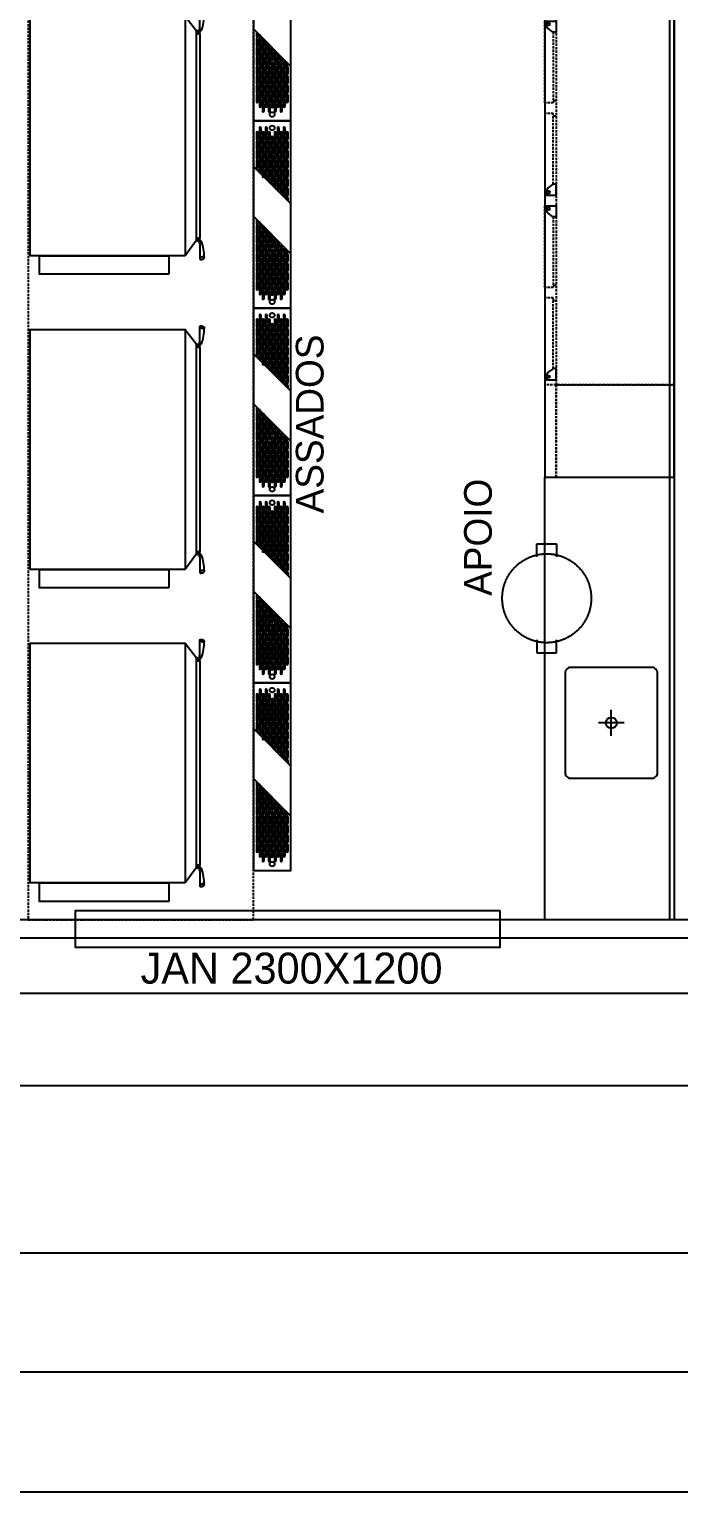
# Model space of a CAD drawing. Header units: millimetres. Extents: x -18806 to 201070, y -25046 to 92854.
# Drawn here: x 81049 to 84569, y -19187 to -11258 of the extents above; entities that cross this region are included whole.
import ezdxf
from ezdxf.enums import TextEntityAlignment as Align

# ---------------------------------------------------------------- set-up
doc = ezdxf.new("R2010")
doc.units = ezdxf.units.MM
doc.header["$LTSCALE"] = 50
doc.linetypes.add('HIDDEN', pattern=[0.375, 0.25, -0.125])
doc.linetypes.add('HIDDEN2', pattern=[0.1875, 0.125, -0.0625])
for name, color, linetype in [('9-LAYOUT', 8, 'Continuous'), ('LAYA', 8, 'Continuous'), ('LAYC', 4, 'Continuous'), ('P1', 1, 'Continuous'), ('P6', 6, 'Continuous'), ('SOB', 8, 'HIDDEN2')]:
    doc.layers.add(name, color=color, linetype=linetype)
doc.styles.add('1', font='stylu.ttf', dxfattribs={"width": 0.75, "height": 0.35})
doc.styles.add('2', font='stylu.ttf', dxfattribs={"height": 0.35})
doc.dimstyles.new('1', dxfattribs={"dimtxt": 0.2, "dimasz": 0.1, "dimexe": 0.1, "dimexo": 0.9, "dimgap": 0.1, "dimtad": 1, "dimzin": 0, "dimdsep": 46, "dimtxsty": '1', "dimsah": 1, "dimcen": -0.1, "dimclrt": 1, "dimadec": 0, "dimazin": 0, "dimtfac": 1, "dimtmove": 0, "dimatfit": 1, "dimfxl": 0, "dimtolj": 1, "dimtzin": 0, "dimarcsym": 0})

# ---------------------------------------------------------------- blocks, each defined once
blk = doc.blocks.new('*D196')
at = {"color": 0, "lineweight": -2}
for p, q in [((55900.8, -16986.7), (55900.8, -19186.7)), ((113170.8, -16986.7), (113170.8, -19186.7)), ((55901, -19186.6), (113170.6, -19186.6))]:
    blk.add_line(p, q, dxfattribs=at)
at = {"color": 0}
for points in [[(55901, -19186.6), (55901, -19186.7), (55900.8, -19186.6)], [(113170.6, -19186.6), (113170.6, -19186.7), (113170.8, -19186.6)]]:
    blk.add_solid(points, dxfattribs=at)
at = {"layer": 'Defpoints', "color": 0}
for p in [(55900.8, -16985.8), (113170.8, -16985.8), (113170.8, -19186.6)]:
    blk.add_point(p, dxfattribs=at)
at = {"color": 7, "insert": (84535.8, -19186.3), "char_height": 0.35, "attachment_point": 5, "style": '1'}
blk.add_mtext('\\A1;57270.00', dxfattribs=at)
blk = doc.blocks.new('*D197')
at = {"color": 0, "lineweight": -2}
for p, q in [((56100.8, -16486.7), (56100.8, -18535.8)), ((112970.8, -16486.7), (112970.8, -18535.8)), ((56101, -18535.7), (112970.6, -18535.7))]:
    blk.add_line(p, q, dxfattribs=at)
at = {"color": 0}
for points in [[(56101, -18535.6), (56101, -18535.7), (56100.8, -18535.7)], [(112970.6, -18535.6), (112970.6, -18535.7), (112970.8, -18535.7)]]:
    blk.add_solid(points, dxfattribs=at)
at = {"layer": 'Defpoints', "color": 0}
for p in [(56100.8, -16485.8), (112970.8, -16485.8), (112970.8, -18535.7)]:
    blk.add_point(p, dxfattribs=at)
at = {"color": 7, "insert": (84535.8, -18535.4), "char_height": 0.35, "attachment_point": 5, "style": '1'}
blk.add_mtext('\\A1;56870.00', dxfattribs=at)
blk = doc.blocks.new('*D198')
at = {"color": 0, "lineweight": -2}
for p, q in [((59100.8, -16190.8), (59100.8, -17892.6)), ((109970.8, -16190.8), (109970.8, -17892.6)), ((109970.6, -17892.5), (59101, -17892.5))]:
    blk.add_line(p, q, dxfattribs=at)
at = {"color": 0}
for points in [[(59101, -17892.4), (59101, -17892.5), (59100.8, -17892.5)], [(109970.6, -17892.4), (109970.6, -17892.5), (109970.8, -17892.5)]]:
    blk.add_solid(points, dxfattribs=at)
at = {"layer": 'Defpoints', "color": 0}
for p in [(59100.8, -16189.9), (109970.8, -16189.9), (59100.8, -17892.5)]:
    blk.add_point(p, dxfattribs=at)
at = {"color": 7, "insert": (84535.8, -17892.2), "char_height": 0.35, "attachment_point": 5, "style": '1'}
blk.add_mtext('\\A1;50870.00', dxfattribs=at)
blk = doc.blocks.new('FCAPITAL_02')
at = {"layer": 'LAYA'}
for p, q in [((-1.0434, 1.4085), (-1.0434, 1.4092)), ((-1.0185, 1.3344), (-1.0182, 1.4163)), ((-1.0184, 1.3344), (-1.0181, 1.4163)), ((-1, 1.3158), (-0.94, 1.4)), ((-1.0133, 1.3075), (-1.0282, 1.3224)), ((-1.0132, 1.3076), (-1.0281, 1.3225)), ((-1.02, 1.2958), (-1.02, 0.2)), ((-1.0079, 1.3129), (-1.0108, 1.3159)), ((-1.0078, 1.313), (-1.0107, 1.316)), ((-1, 1.32), (-1, 1.32)), ((-1, 1.3158), (-1, 1.3158)), ((-1, 1.3158), (-1, 0.18)), ((-1.0133, 0.1925), (-1.0282, 0.1776)), ((-1.0132, 0.1924), (-1.0281, 0.1775)), ((-1.0185, 0.1656), (-1.0182, 0.0837)), ((-1.0184, 0.1656), (-1.0181, 0.0837)), ((-1.0079, 0.1871), (-1.0108, 0.1841)), ((-1.0078, 0.187), (-1.0107, 0.184)), ((-0.94, 0.1), (-1, 0.18)), ((-1, 0.18), (-1, 0.18)), ((-1.0434, 0.0915), (-1.0434, 0.0908))]:
    blk.add_line(p, q, dxfattribs=at)
for centre, radius, start, end in [((-0.783, 1.4101), 0.2604, 180.34288, 199.68504), ((-0.7828, 1.4101), 0.2605, 180.34217, 199.65682), ((-1, 1.2958), 0.02, 90, 180), ((-1, 1.3), 0.02, 144.21602, 180), ((-0.9924, 1.3344), 0.0261, 180, 225), ((-0.9924, 1.3344), 0.026, 180, 225), ((-1.0105, 1.3102), 0.0065, 171.8699, 97.92587), ((-1.0105, 1.3102), 0.00637, 171.8699, 97.92587), ((-1.0105, 1.3102), 0.0039, 225, 45), ((-1.0105, 1.3102), 0.00377, 225, 45), ((-1, 1.3), 0.02, 90, 126.70784), ((-0.783, 0.0899), 0.2604, 160.31496, 179.65712), ((-0.7828, 0.0899), 0.2605, 160.34318, 179.65783), ((-1, 0.2), 0.02, 180, 215.78398), ((-0.9924, 0.1656), 0.0261, 135, 180), ((-0.9924, 0.1656), 0.026, 135, 180), ((-1.0105, 0.1898), 0.0065, 262.07413, 188.1301), ((-1.0105, 0.1898), 0.00637, 262.07413, 188.1301), ((-1.0105, 0.1898), 0.0039, 315, 135), ((-1.0105, 0.1898), 0.00377, 315, 135), ((-1, 0.2), 0.02, 233.29216, 270)]:
    blk.add_arc(centre, radius, start, end, dxfattribs=at)
at = {"layer": 'LAYA', "extrusion": (0, 0, -1)}
blk.add_ellipse((-1.0308, 1.4127), major_axis=(-0.0126, -0.0042), ratio=0.470298, dxfattribs=at)
blk.add_ellipse((-1.0205, 1.3217), major_axis=(-0.00392, -0.00317), ratio=0.807402, start_param=3.480269, end_param=6.017986, dxfattribs=at)
at = {"layer": 'LAYA'}
blk.add_ellipse((-1.0205, 0.1783), major_axis=(-0.00392, 0.00317), ratio=0.807402, start_param=3.480269, end_param=6.017986, dxfattribs=at)
blk.add_ellipse((-1.0308, 0.0873), major_axis=(-0.0126, 0.0042), ratio=0.470298, dxfattribs=at)
for points, knots in [([(-1.0432, 1.4085), (-1.0443, 1.4118), (-1.0379, 1.4173), (-1.0233, 1.4209), (-1.0171, 1.4187), (-1.0196, 1.4108), (-1.0281, 1.4061), (-1.0393, 1.4053), (-1.0425, 1.4065), (-1.0432, 1.4085)], [0, 0, 0, 0, 1.736598, 1.736598, 3.473195, 3.473195, 5.209793, 5.209793, 6.283185, 6.283185, 6.283185, 6.283185]), ([(-1.0431, 1.4086), (-1.044, 1.4113), (-1.0394, 1.4158), (-1.0236, 1.4218), (-1.0145, 1.4171), (-1.027, 1.4062), (-1.0417, 1.4044), (-1.0431, 1.4086)], [0, 0, 0, 0, 1.509909, 1.509909, 3.946861, 3.946861, 6.283185, 6.283185, 6.283185, 6.283185]), ([(-1.0158, 1.323), (-1.0156, 1.3209), (-1.0173, 1.3183), (-1.0209, 1.317), (-1.0223, 1.317), (-1.0233, 1.3175)], [0.503032, 0.503032, 0.503032, 0.503032, 1.962115, 1.962115, 2.77188, 2.77188, 2.77188, 2.77188]), ([(-1.0156, 1.3227), (-1.0156, 1.3207), (-1.0172, 1.3184), (-1.0205, 1.3169), (-1.0219, 1.3169), (-1.0231, 1.3173)], [0.566228, 0.566228, 0.566228, 0.566228, 1.894759, 1.894759, 2.700855, 2.700855, 2.700855, 2.700855]), ([(-1.0158, 0.177), (-1.0156, 0.1791), (-1.0173, 0.1817), (-1.0209, 0.183), (-1.0223, 0.183), (-1.0233, 0.1825)], [0.503032, 0.503032, 0.503032, 0.503032, 1.962115, 1.962115, 2.77188, 2.77188, 2.77188, 2.77188]), ([(-1.0156, 0.1773), (-1.0156, 0.1793), (-1.0172, 0.1816), (-1.0205, 0.1831), (-1.0219, 0.1831), (-1.0231, 0.1827)], [0.566228, 0.566228, 0.566228, 0.566228, 1.894759, 1.894759, 2.700855, 2.700855, 2.700855, 2.700855]), ([(-1.0432, 0.0915), (-1.0443, 0.0882), (-1.0379, 0.0827), (-1.0233, 0.0791), (-1.0171, 0.0813), (-1.0196, 0.0892), (-1.0281, 0.0939), (-1.0393, 0.0947), (-1.0425, 0.0935), (-1.0432, 0.0915)], [0, 0, 0, 0, 1.736598, 1.736598, 3.473195, 3.473195, 5.209793, 5.209793, 6.283185, 6.283185, 6.283185, 6.283185]), ([(-1.0431, 0.0914), (-1.044, 0.0887), (-1.0394, 0.0842), (-1.0236, 0.0782), (-1.0145, 0.0829), (-1.027, 0.0938), (-1.0417, 0.0956), (-1.0431, 0.0914)], [0, 0, 0, 0, 1.509909, 1.509909, 3.946861, 3.946861, 6.283185, 6.283185, 6.283185, 6.283185])]:
    blk.add_open_spline(points, degree=3, knots=knots, dxfattribs=at)
at = {"layer": 'LAYC'}
for points in [[(-0.85, 1.5), (-0.15, 1.5), (-0.15, 1.4), (-0.85, 1.4)], [(-0.94, 1.4), (-0.1, 1.4), (-0.1, 0.1), (-0.94, 0.1)]]:
    blk.add_lwpolyline(points, close=True, dxfattribs=at)
blk = doc.blocks.new('MILE240P')
at = {"layer": '9-LAYOUT'}
blk.add_line((0, -25), (2400, -25), dxfattribs=at)
blk.add_lwpolyline([(0, -700), (0, 0), (2400, 0), (2400, -700)], close=True, dxfattribs=at)
blk = doc.blocks.new('RHM2350E')
at = {"layer": '9-LAYOUT'}
for p, q in [((0, -25), (2500, -25)), ((458.4, -654.8), (458.4, -640)), ((541, -654.8), (541, -640)), ((1459, -654.8), (1459, -640)), ((1541.6, -654.8), (1541.6, -640))]:
    blk.add_line(p, q, dxfattribs=at)
blk.add_lwpolyline([(0, -700), (2500, -700), (2500, 0), (0, 0)], close=True, dxfattribs=at)
at = {"layer": '9-LAYOUT', "linetype": 'HIDDEN'}
for points in [[(0, 0), (0, -640), (2000, -640), (2000, 0)], [(2000, -640), (2500, -640), (2500, 0), (2000, 0)], [(2000, -700), (2500, -700), (2500, -640), (2000, -640)]]:
    blk.add_lwpolyline(points, close=True, dxfattribs=at)
at = {"layer": '9-LAYOUT'}
for points in [[(88, -653.7, -0.16868), (85.8, -659.9), (68.4, -682, -0.239349), (52.3, -690.2), (38, -690.2, -0.414214), (28, -680.2), (28, -640), (88, -640)], [(911.4, -653.7, 0.16868), (913.6, -659.9), (931, -682, 0.239349), (947.1, -690.2), (961.4, -690.2, 0.414214), (971.4, -680.2), (971.4, -640), (911.4, -640)], [(1088.6, -653.7, -0.16868), (1086.4, -659.9), (1069, -682, -0.239349), (1052.9, -690.2), (1038.6, -690.2, -0.414214), (1028.6, -680.2), (1028.6, -640), (1088.6, -640)], [(1912, -653.7, 0.16868), (1914.2, -659.9), (1931.6, -682, 0.239349), (1947.7, -690.2), (1962, -690.2, 0.414214), (1972, -680.2), (1972, -640), (1912, -640)]]:
    blk.add_lwpolyline(points, format="xyb", close=True, dxfattribs=at)
at = {"layer": '9-LAYOUT', "linetype": 'HIDDEN'}
for points in [[(87.9, -654.8), (471.2, -654.8), (471.2, -700), (28, -700), (28, -680.2)], [(911.5, -654.8), (528.2, -654.8), (528.2, -700), (971.4, -700), (971.4, -680.2)], [(1088.5, -654.8), (1471.8, -654.8), (1471.8, -700), (1028.6, -700), (1028.6, -680.2)], [(1912.1, -654.8), (1528.8, -654.8), (1528.8, -700), (1972, -700), (1972, -680.2)]]:
    blk.add_lwpolyline(points, dxfattribs=at)
at = {"layer": '9-LAYOUT'}
for centre in [(44.5, -679.8), (954.9, -679.8), (1045.1, -679.8), (1955.5, -679.8)]:
    blk.add_circle(centre, 7.12, dxfattribs=at)
blk = doc.blocks.new('60')
at = {"layer": 'LAYA'}
for p, q in [((0, -0.42), (0, -0.28)), ((-0.07, -0.35), (0.07, -0.35))]:
    blk.add_line(p, q, dxfattribs=at)
blk.add_circle((0, -0.35), 0.03, dxfattribs=at)
at = {"layer": 'LAYC'}
blk.add_lwpolyline([(-0.27, -0.6), (0.27, -0.6, 0.414214), (0.3, -0.57), (0.3, -0.13, 0.414214), (0.27, -0.1), (-0.27, -0.1, 0.414214), (-0.3, -0.13), (-0.3, -0.57, 0.414214)], format="xyb", close=True, dxfattribs=at)
blk = doc.blocks.new('Car80li')
at = {"layer": 'SOB'}
for points in [[(-0.2248, 0.053), (-0.296, 0.053), (-0.296, -0.053), (-0.2248, -0.053)], [(0.2248, 0.053), (0.296, 0.053), (0.296, -0.053), (0.2248, -0.053)]]:
    blk.add_lwpolyline(points, dxfattribs=at)
blk.add_circle((0, 0), 0.241, dxfattribs=at)
blk = doc.blocks.new('GRELHA0')
at = {"layer": 'P1'}
for p, q in [((-256.1, -100), (-56.1, 100)), ((10.6, -100), (210.6, 100))]:
    blk.add_line(p, q, dxfattribs=at)
at = {"layer": 'P1', "linetype": 'Continuous'}
blk.add_lwpolyline([(-499.5, 100), (-499.5, -100), (500.5, -100), (500.5, 100)], close=True, dxfattribs=at)
at = {"layer": 'P1', "linetype": 'ByBlock'}
for centre in [(-461.4, 0.2), (467.1, 0.2)]:
    blk.add_circle(centre, 12.7, dxfattribs=at)
at = {"layer": 'P6', "linetype": 'Continuous'}
for p, q in [((-436.4, 84.2), (-402.4, 84.2)), ((-386.4, 84.2), (-352.4, 84.2)), ((-336.4, 84.2), (-302.4, 84.2)), ((-286.4, 84.2), (-252.4, 84.2)), ((-236.4, 84.2), (-202.4, 84.2)), ((-186.4, 84.2), (-152.4, 84.2)), ((-136.4, 84.2), (-102.4, 84.2)), ((-86.4, 84.2), (-72, 84.2)), ((194.8, 84.2), (197.6, 84.2)), ((214.8, 84.2), (248.8, 84.2)), ((264.8, 84.2), (298.8, 84.2)), ((314.8, 84.2), (348.8, 84.2)), ((364.8, 84.2), (398.8, 84.2)), ((-461.4, 68.2), (-427.4, 68.2)), ((-461.4, 60.2), (-427.4, 60.2)), ((-461.4, 36.2), (-427.4, 36.2)), ((-461.4, 28.2), (-427.4, 28.2)), ((-436.4, 76.2), (-402.4, 76.2)), ((-436.4, 52.2), (-402.4, 52.2)), ((-436.4, 44.2), (-402.4, 44.2)), ((-436.4, 20.2), (-402.4, 20.2)), ((-436.4, 12.2), (-402.4, 12.2)), ((-411.4, 68.2), (-377.4, 68.2)), ((-411.4, 60.2), (-377.4, 60.2)), ((-411.4, 36.2), (-377.4, 36.2)), ((-411.4, 28.2), (-377.4, 28.2)), ((-411.4, 4.2), (-377.4, 4.2)), ((-386.4, 76.2), (-352.4, 76.2)), ((-386.4, 52.2), (-352.4, 52.2)), ((-386.4, 44.2), (-352.4, 44.2)), ((-386.4, 20.2), (-352.4, 20.2)), ((-386.4, 12.2), (-352.4, 12.2)), ((-361.4, 68.2), (-327.4, 68.2)), ((-361.4, 60.2), (-327.4, 60.2)), ((-361.4, 36.2), (-327.4, 36.2)), ((-361.4, 28.2), (-327.4, 28.2)), ((-361.4, 4.2), (-327.4, 4.2)), ((-336.4, 76.2), (-302.4, 76.2)), ((-336.4, 52.2), (-302.4, 52.2)), ((-336.4, 44.2), (-302.4, 44.2)), ((-336.4, 20.2), (-302.4, 20.2)), ((-336.4, 12.2), (-302.4, 12.2)), ((-311.4, 68.2), (-277.4, 68.2)), ((-311.4, 60.2), (-277.4, 60.2)), ((-311.4, 36.2), (-277.4, 36.2)), ((-311.4, 28.2), (-277.4, 28.2)), ((-311.4, 4.2), (-277.4, 4.2)), ((-286.4, 76.2), (-252.4, 76.2)), ((-286.4, 52.2), (-252.4, 52.2)), ((-286.4, 44.2), (-252.4, 44.2)), ((-286.4, 20.2), (-252.4, 20.2)), ((-286.4, 12.2), (-252.4, 12.2)), ((-261.4, 68.2), (-227.4, 68.2)), ((-261.4, 60.2), (-227.4, 60.2)), ((-261.4, 36.2), (-227.4, 36.2)), ((-261.4, 28.2), (-227.4, 28.2)), ((-261.4, 4.2), (-227.4, 4.2)), ((-236.4, 76.2), (-202.4, 76.2)), ((-236.4, 52.2), (-202.4, 52.2)), ((-236.4, 44.2), (-202.4, 44.2)), ((-236.4, 20.2), (-202.4, 20.2)), ((-236.4, 12.2), (-202.4, 12.2)), ((-211.4, 68.2), (-177.4, 68.2)), ((-211.4, 60.2), (-177.4, 60.2)), ((-211.4, 36.2), (-177.4, 36.2)), ((-211.4, 28.2), (-177.4, 28.2)), ((-211.4, 4.2), (-177.4, 4.2)), ((-186.4, 76.2), (-152.4, 76.2)), ((-186.4, 52.2), (-152.4, 52.2)), ((-186.4, 44.2), (-152.4, 44.2)), ((-186.4, 20.2), (-152.4, 20.2)), ((-186.4, 12.2), (-152.4, 12.2)), ((-161.4, 68.2), (-127.4, 68.2)), ((-161.4, 60.2), (-127.4, 60.2)), ((-161.4, 36.2), (-127.4, 36.2)), ((-161.4, 28.2), (-127.4, 28.2)), ((-161.4, 4.2), (-152, 4.2)), ((-136.4, 76.2), (-102.4, 76.2)), ((-136.4, 52.2), (-102.4, 52.2)), ((-136.4, 44.2), (-112, 44.2)), ((-136.4, 20.2), (-136, 20.2)), ((-111.4, 68.2), (-88, 68.2)), ((-111.4, 60.2), (-96, 60.2)), ((-86.4, 76.2), (-80, 76.2)), ((114.8, 4.2), (122.6, 4.2)), ((122.8, 12.2), (147.6, 12.2)), ((130.8, 20.2), (147.6, 20.2)), ((138.6, 28.2), (172.6, 28.2)), ((138.6, 4.2), (172.6, 4.2)), ((146.8, 36.2), (172.6, 36.2)), ((163.6, 52.2), (197.6, 52.2)), ((163.6, 44.2), (197.6, 44.2)), ((163.6, 20.2), (197.6, 20.2)), ((163.6, 12.2), (197.6, 12.2)), ((186.8, 76.2), (197.6, 76.2)), ((188.6, 68.2), (222.6, 68.2)), ((188.6, 60.2), (222.6, 60.2)), ((188.6, 36.2), (222.6, 36.2)), ((188.6, 28.2), (222.6, 28.2)), ((192, 4.2), (226, 4.2)), ((214.8, 76.2), (248.8, 76.2)), ((214.8, 52.2), (248.8, 52.2)), ((214.8, 44.2), (248.8, 44.2)), ((214.8, 20.2), (248.8, 20.2)), ((214.8, 12.2), (248.8, 12.2)), ((239.8, 68.2), (273.8, 68.2)), ((239.8, 60.2), (273.8, 60.2)), ((239.8, 36.2), (273.8, 36.2)), ((239.8, 28.2), (273.8, 28.2)), ((239.8, 4.2), (273.8, 4.2)), ((264.8, 76.2), (298.8, 76.2)), ((264.8, 52.2), (298.8, 52.2)), ((264.8, 44.2), (298.8, 44.2)), ((264.8, 20.2), (298.8, 20.2)), ((264.8, 12.2), (298.8, 12.2)), ((289.8, 68.2), (323.8, 68.2)), ((289.8, 60.2), (323.8, 60.2)), ((289.8, 36.2), (323.8, 36.2)), ((289.8, 28.2), (323.8, 28.2)), ((289.8, 4.2), (323.8, 4.2)), ((314.8, 76.2), (348.8, 76.2)), ((314.8, 52.2), (348.8, 52.2)), ((314.8, 44.2), (348.8, 44.2)), ((314.8, 20.2), (348.8, 20.2)), ((314.8, 12.2), (348.8, 12.2)), ((339.8, 68.2), (373.8, 68.2)), ((339.8, 60.2), (373.8, 60.2)), ((339.8, 36.2), (373.8, 36.2)), ((339.8, 28.2), (373.8, 28.2)), ((339.8, 4.2), (373.8, 4.2)), ((364.8, 76.2), (398.8, 76.2)), ((364.8, 52.2), (398.8, 52.2)), ((364.8, 44.2), (398.8, 44.2)), ((364.8, 20.2), (398.8, 20.2)), ((364.8, 12.2), (398.8, 12.2)), ((389.8, 68.2), (423.8, 68.2)), ((389.8, 60.2), (423.8, 60.2)), ((389.8, 36.2), (423.8, 36.2)), ((389.8, 28.2), (423.8, 28.2)), ((391.9, 4.2), (425.9, 4.2)), ((415.2, 52.2), (449.2, 52.2)), ((415.2, 44.2), (449.2, 44.2)), ((415.2, 20.2), (449.2, 20.2)), ((415.2, 12.2), (449.2, 12.2)), ((-461.4, -27.8), (-427.4, -27.8)), ((-461.4, -35.8), (-427.4, -35.8)), ((-461.4, -59.8), (-427.4, -59.8)), ((-461.4, -67.8), (-427.4, -67.8)), ((-436.4, -11.8), (-402.4, -11.8)), ((-436.4, -19.8), (-402.4, -19.8)), ((-436.4, -43.8), (-402.4, -43.8)), ((-436.4, -51.8), (-402.4, -51.8)), ((-436.4, -75.8), (-402.4, -75.8)), ((-411.4, -3.8), (-377.4, -3.8)), ((-411.4, -27.8), (-377.4, -27.8)), ((-411.4, -35.8), (-377.4, -35.8)), ((-411.4, -59.8), (-377.4, -59.8)), ((-411.4, -67.8), (-377.4, -67.8)), ((-386.4, -11.8), (-352.4, -11.8)), ((-386.4, -19.8), (-352.4, -19.8)), ((-386.4, -43.8), (-352.4, -43.8)), ((-386.4, -51.8), (-352.4, -51.8)), ((-386.4, -75.8), (-352.4, -75.8)), ((-361.4, -3.8), (-327.4, -3.8)), ((-361.4, -27.8), (-327.4, -27.8)), ((-361.4, -35.8), (-327.4, -35.8)), ((-361.4, -59.8), (-327.4, -59.8)), ((-361.4, -67.8), (-327.4, -67.8)), ((-336.4, -11.8), (-302.4, -11.8)), ((-336.4, -19.8), (-302.4, -19.8)), ((-336.4, -43.8), (-302.4, -43.8)), ((-336.4, -51.8), (-302.4, -51.8)), ((-336.4, -75.8), (-302.4, -75.8)), ((-311.4, -3.8), (-277.4, -3.8)), ((-311.4, -27.8), (-277.4, -27.8)), ((-311.4, -35.8), (-277.4, -35.8)), ((-311.4, -59.8), (-277.4, -59.8)), ((-311.4, -67.8), (-277.4, -67.8)), ((-286.4, -11.8), (-252.4, -11.8)), ((-286.4, -19.8), (-252.4, -19.8)), ((-286.4, -43.8), (-252.4, -43.8)), ((-286.4, -51.8), (-252.4, -51.8)), ((-286.4, -75.8), (-252.4, -75.8)), ((-261.4, -3.8), (-227.4, -3.8)), ((-261.4, -27.8), (-227.4, -27.8)), ((-261.4, -35.8), (-227.4, -35.8)), ((-261.4, -59.8), (-227.4, -59.8)), ((-261.4, -67.8), (-227.4, -67.8)), ((-236.4, -11.8), (-202.4, -11.8)), ((-236.4, -19.8), (-202.4, -19.8)), ((-236.4, -43.8), (-202.4, -43.8)), ((-236.4, -51.8), (-208, -51.8)), ((-236.4, -75.8), (-232, -75.8)), ((-211.4, -3.8), (-177.4, -3.8)), ((-211.4, -27.8), (-184, -27.8)), ((-211.4, -35.8), (-192, -35.8)), ((-186.4, -11.8), (-168, -11.8)), ((-186.4, -19.8), (-176, -19.8)), ((-161.4, -3.8), (-160, -3.8)), ((34.8, -75.8), (47.6, -75.8)), ((38.6, -67.8), (72.6, -67.8)), ((50.8, -59.8), (72.6, -59.8)), ((63.6, -43.8), (97.6, -43.8)), ((63.6, -51.8), (97.6, -51.8)), ((63.6, -75.8), (97.6, -75.8)), ((88.6, -27.8), (122.6, -27.8)), ((88.6, -35.8), (122.6, -35.8)), ((88.6, -59.8), (122.6, -59.8)), ((88.6, -67.8), (122.6, -67.8)), ((90.8, -19.8), (97.6, -19.8)), ((106.8, -3.8), (122.6, -3.8)), ((113.6, -11.8), (147.6, -11.8)), ((113.6, -19.8), (147.6, -19.8)), ((113.6, -43.8), (147.6, -43.8)), ((113.6, -51.8), (147.6, -51.8)), ((113.6, -75.8), (147.6, -75.8)), ((138.6, -3.8), (172.6, -3.8)), ((138.6, -27.8), (172.6, -27.8)), ((138.6, -35.8), (172.6, -35.8)), ((138.6, -59.8), (172.6, -59.8)), ((138.6, -67.8), (172.6, -67.8)), ((163.6, -11.8), (197.6, -11.8)), ((163.6, -19.8), (197.6, -19.8)), ((163.6, -43.8), (197.6, -43.8)), ((163.6, -51.8), (197.6, -51.8)), ((163.6, -75.8), (197.6, -75.8)), ((188.6, -27.8), (222.6, -27.8)), ((188.6, -35.8), (222.6, -35.8)), ((188.6, -59.8), (222.6, -59.8)), ((188.6, -67.8), (222.6, -67.8)), ((192, -3.8), (226, -3.8)), ((214.8, -11.8), (248.8, -11.8)), ((214.8, -19.8), (248.8, -19.8)), ((214.8, -43.8), (248.8, -43.8)), ((214.8, -51.8), (248.8, -51.8)), ((214.8, -75.8), (248.8, -75.8)), ((239.8, -3.8), (273.8, -3.8)), ((239.8, -27.8), (273.8, -27.8)), ((239.8, -35.8), (273.8, -35.8)), ((239.8, -59.8), (273.8, -59.8)), ((239.8, -67.8), (273.8, -67.8)), ((264.8, -11.8), (298.8, -11.8)), ((264.8, -19.8), (298.8, -19.8)), ((264.8, -43.8), (298.8, -43.8)), ((264.8, -51.8), (298.8, -51.8)), ((264.8, -75.8), (298.8, -75.8)), ((289.8, -3.8), (323.8, -3.8)), ((289.8, -27.8), (323.8, -27.8)), ((289.8, -35.8), (323.8, -35.8)), ((289.8, -59.8), (323.8, -59.8)), ((289.8, -67.8), (323.8, -67.8)), ((314.8, -11.8), (348.8, -11.8)), ((314.8, -19.8), (348.8, -19.8)), ((314.8, -43.8), (348.8, -43.8)), ((314.8, -51.8), (348.8, -51.8)), ((314.8, -75.8), (348.8, -75.8)), ((339.8, -3.8), (373.8, -3.8)), ((339.8, -27.8), (373.8, -27.8)), ((339.8, -35.8), (373.8, -35.8)), ((339.8, -59.8), (373.8, -59.8)), ((339.8, -67.8), (373.8, -67.8)), ((364.8, -11.8), (398.8, -11.8)), ((364.8, -19.8), (398.8, -19.8)), ((364.8, -43.8), (398.8, -43.8)), ((364.8, -51.8), (398.8, -51.8)), ((364.8, -75.8), (398.8, -75.8)), ((389.8, -27.8), (423.8, -27.8)), ((389.8, -35.8), (423.8, -35.8)), ((389.8, -59.8), (423.8, -59.8)), ((389.8, -67.8), (423.8, -67.8)), ((391.9, -3.8), (425.9, -3.8)), ((415.2, -11.8), (449.2, -11.8)), ((415.2, -19.8), (449.2, -19.8)), ((415.2, -43.8), (449.2, -43.8)), ((415.2, -51.8), (449.2, -51.8)), ((-436.4, -83.8), (-402.4, -83.8)), ((-386.4, -83.8), (-352.4, -83.8)), ((-336.4, -83.8), (-302.4, -83.8)), ((-286.4, -83.8), (-252.4, -83.8)), ((26.8, -83.8), (47.6, -83.8)), ((63.6, -83.8), (97.6, -83.8)), ((113.6, -83.8), (147.6, -83.8)), ((163.6, -83.8), (197.6, -83.8)), ((214.8, -83.8), (248.8, -83.8)), ((264.8, -83.8), (298.8, -83.8)), ((314.8, -83.8), (348.8, -83.8)), ((364.8, -83.8), (398.8, -83.8))]:
    blk.add_line(p, q, dxfattribs=at)
for centre, start, end in [((-436.4, 80.2), 90, 270), ((-402.4, 80.2), 270, 90), ((-386.4, 80.2), 90, 270), ((-352.4, 80.2), 270, 90), ((-336.4, 80.2), 90, 270), ((-302.4, 80.2), 270, 90), ((-286.4, 80.2), 90, 270), ((-252.4, 80.2), 270, 90), ((-236.4, 80.2), 90, 270), ((-202.4, 80.2), 270, 90), ((-186.4, 80.2), 90, 270), ((-152.4, 80.2), 270, 90), ((-136.4, 80.2), 90, 270), ((-102.4, 80.2), 270, 90), ((-86.4, 80.2), 90, 270), ((197.6, 80.2), 270, 90), ((214.8, 80.2), 90, 270), ((248.8, 80.2), 270, 90), ((264.8, 80.2), 90, 270), ((298.8, 80.2), 270, 90), ((314.8, 80.2), 90, 270), ((348.8, 80.2), 270, 90), ((364.8, 80.2), 90, 270), ((398.8, 80.2), 270, 90), ((-461.4, 64.2), 90, 270), ((-461.4, 32.2), 90, 270), ((-436.4, 48.2), 90, 270), ((-436.4, 16.2), 90, 270), ((-427.4, 64.2), 270, 90), ((-427.4, 32.2), 270, 90), ((-411.4, 64.2), 90, 270), ((-411.4, 32.2), 90, 270), ((-411.4, 0.2), 90, 270), ((-402.4, 48.2), 270, 90), ((-402.4, 16.2), 270, 90), ((-386.4, 48.2), 90, 270), ((-386.4, 16.2), 90, 270), ((-377.4, 64.2), 270, 90), ((-377.4, 32.2), 270, 90), ((-377.4, 0.2), 270, 90), ((-361.4, 64.2), 90, 270), ((-361.4, 32.2), 90, 270), ((-361.4, 0.2), 90, 270), ((-352.4, 48.2), 270, 90), ((-352.4, 16.2), 270, 90), ((-336.4, 48.2), 90, 270), ((-336.4, 16.2), 90, 270), ((-327.4, 64.2), 270, 90), ((-327.4, 32.2), 270, 90), ((-327.4, 0.2), 270, 90), ((-311.4, 64.2), 90, 270), ((-311.4, 32.2), 90, 270), ((-311.4, 0.2), 90, 270), ((-302.4, 48.2), 270, 90), ((-302.4, 16.2), 270, 90), ((-286.4, 48.2), 90, 270), ((-286.4, 16.2), 90, 270), ((-277.4, 64.2), 270, 90), ((-277.4, 32.2), 270, 90), ((-277.4, 0.2), 270, 90), ((-261.4, 64.2), 90, 270), ((-261.4, 32.2), 90, 270), ((-261.4, 0.2), 90, 270), ((-252.4, 48.2), 270, 90), ((-252.4, 16.2), 270, 90), ((-236.4, 48.2), 90, 270), ((-236.4, 16.2), 90, 270), ((-227.4, 64.2), 270, 90), ((-227.4, 32.2), 270, 90), ((-227.4, 0.2), 270, 90), ((-211.4, 64.2), 90, 270), ((-211.4, 32.2), 90, 270), ((-211.4, 0.2), 90, 270), ((-202.4, 48.2), 270, 90), ((-202.4, 16.2), 270, 90), ((-186.4, 48.2), 90, 270), ((-186.4, 16.2), 90, 270), ((-177.4, 64.2), 270, 90), ((-177.4, 32.2), 270, 90), ((-177.4, 0.2), 270, 90), ((-161.4, 64.2), 90, 270), ((-161.4, 32.2), 90, 270), ((-161.4, 0.2), 90, 270), ((-152.4, 48.2), 270, 90), ((-152.4, 16.2), 270, 90), ((-136.4, 48.2), 90, 270), ((-136.4, 16.2), 90, 185.22141), ((-127.4, 64.2), 270, 90), ((-111.4, 64.2), 90, 270), ((122.6, 0.2), 270, 90), ((138.6, 0.2), 90, 270), ((147.6, 16.2), 270, 90), ((163.6, 16.2), 90, 270), ((172.6, 32.2), 270, 90), ((172.6, 0.2), 270, 90), ((188.6, 64.2), 90, 270), ((188.6, 32.2), 90, 270), ((192, 0.2), 90, 270), ((197.6, 48.2), 270, 90), ((197.6, 16.2), 270, 90), ((214.8, 48.2), 90, 270), ((214.8, 16.2), 90, 270), ((222.6, 64.2), 270, 90), ((222.6, 32.2), 270, 90), ((226, 0.2), 270, 90), ((239.8, 64.2), 90, 270), ((239.8, 32.2), 90, 270), ((239.8, 0.2), 90, 270), ((248.8, 48.2), 270, 90), ((248.8, 16.2), 270, 90), ((264.8, 48.2), 90, 270), ((264.8, 16.2), 90, 270), ((273.8, 64.2), 270, 90), ((273.8, 32.2), 270, 90), ((273.8, 0.2), 270, 90), ((289.8, 64.2), 90, 270), ((289.8, 32.2), 90, 270), ((289.8, 0.2), 90, 270), ((298.8, 48.2), 270, 90), ((298.8, 16.2), 270, 90), ((314.8, 48.2), 90, 270), ((314.8, 16.2), 90, 270), ((323.8, 64.2), 270, 90), ((323.8, 32.2), 270, 90), ((323.8, 0.2), 270, 90), ((339.8, 64.2), 90, 270), ((339.8, 32.2), 90, 270), ((339.8, 0.2), 90, 270), ((348.8, 48.2), 270, 90), ((348.8, 16.2), 270, 90), ((364.8, 48.2), 90, 270), ((364.8, 16.2), 90, 270), ((373.8, 64.2), 270, 90), ((373.8, 32.2), 270, 90), ((373.8, 0.2), 270, 90), ((389.8, 64.2), 90, 270), ((389.8, 32.2), 90, 270), ((391.9, 0.2), 90, 270), ((398.8, 48.2), 270, 90), ((398.8, 16.2), 270, 90), ((415.2, 48.2), 90, 270), ((415.2, 16.2), 90, 270), ((423.8, 64.2), 270, 90), ((423.8, 32.2), 270, 90), ((425.9, 0.2), 270, 90), ((449.2, 48.2), 270, 90), ((449.2, 16.2), 270, 90), ((-461.4, -31.8), 90, 270), ((-461.4, -63.8), 90, 270), ((-436.4, -15.8), 90, 270), ((-436.4, -47.8), 90, 270), ((-436.4, -79.8), 90, 270), ((-427.4, -31.8), 270, 90), ((-427.4, -63.8), 270, 90), ((-411.4, -31.8), 90, 270), ((-411.4, -63.8), 90, 270), ((-402.4, -15.8), 270, 90), ((-402.4, -47.8), 270, 90), ((-402.4, -79.8), 270, 90), ((-386.4, -15.8), 90, 270), ((-386.4, -47.8), 90, 270), ((-386.4, -79.8), 90, 270), ((-377.4, -31.8), 270, 90), ((-377.4, -63.8), 270, 90), ((-361.4, -31.8), 90, 270), ((-361.4, -63.8), 90, 270), ((-352.4, -15.8), 270, 90), ((-352.4, -47.8), 270, 90), ((-352.4, -79.8), 270, 90), ((-336.4, -15.8), 90, 270), ((-336.4, -47.8), 90, 270), ((-336.4, -79.8), 90, 270), ((-327.4, -31.8), 270, 90), ((-327.4, -63.8), 270, 90), ((-311.4, -31.8), 90, 270), ((-311.4, -63.8), 90, 270), ((-302.4, -15.8), 270, 90), ((-302.4, -47.8), 270, 90), ((-302.4, -79.8), 270, 90), ((-286.4, -15.8), 90, 270), ((-286.4, -47.8), 90, 270), ((-286.4, -79.8), 90, 270), ((-277.4, -31.8), 270, 90), ((-277.4, -63.8), 270, 90), ((-261.4, -31.8), 90, 270), ((-261.4, -63.8), 90, 270), ((-252.4, -15.8), 270, 90), ((-252.4, -47.8), 270, 90), ((-252.4, -79.8), 270, 90), ((-236.4, -15.8), 90, 270), ((-236.4, -47.8), 90, 270), ((-236.4, -79.8), 90, 270), ((-227.4, -31.8), 270, 90), ((-227.4, -63.8), 270, 90), ((-211.4, -31.8), 90, 270), ((-202.4, -15.8), 270, 90), ((-202.4, -47.8), 270, 90), ((-186.4, -15.8), 90, 270), ((47.6, -79.8), 270, 90), ((63.6, -79.8), 90, 270), ((72.6, -63.8), 270, 90), ((88.6, -31.8), 90, 270), ((88.6, -63.8), 90, 270), ((97.6, -15.8), 270, 90), ((97.6, -47.8), 270, 90), ((97.6, -79.8), 270, 90), ((113.6, -15.8), 90, 270), ((113.6, -47.8), 90, 270), ((113.6, -79.8), 90, 270), ((122.6, -31.8), 270, 90), ((122.6, -63.8), 270, 90), ((138.6, -31.8), 90, 270), ((138.6, -63.8), 90, 270), ((147.6, -15.8), 270, 90), ((147.6, -47.8), 270, 90), ((147.6, -79.8), 270, 90), ((163.6, -15.8), 90, 270), ((163.6, -47.8), 90, 270), ((163.6, -79.8), 90, 270), ((172.6, -31.8), 270, 90), ((172.6, -63.8), 270, 90), ((188.6, -31.8), 90, 270), ((188.6, -63.8), 90, 270), ((197.6, -15.8), 270, 90), ((197.6, -47.8), 270, 90), ((197.6, -79.8), 270, 90), ((214.8, -47.8), 90, 270), ((214.8, -79.8), 90, 270), ((216.1, -15.8), 90, 270), ((222.6, -31.8), 270, 90), ((222.6, -63.8), 270, 90), ((239.8, -31.8), 90, 270), ((239.8, -63.8), 90, 270), ((248.8, -15.8), 270, 90), ((248.8, -47.8), 270, 90), ((248.8, -79.8), 270, 90), ((264.8, -15.8), 90, 270), ((264.8, -47.8), 90, 270), ((264.8, -79.8), 90, 270), ((273.8, -31.8), 270, 90), ((273.8, -63.8), 270, 90), ((289.8, -31.8), 90, 270), ((289.8, -63.8), 90, 270), ((298.8, -15.8), 270, 90), ((298.8, -47.8), 270, 90), ((298.8, -79.8), 270, 90), ((314.8, -15.8), 90, 270), ((314.8, -47.8), 90, 270), ((314.8, -79.8), 90, 270), ((323.8, -31.8), 270, 90), ((323.8, -63.8), 270, 90), ((339.8, -31.8), 90, 270), ((339.8, -63.8), 90, 270), ((348.8, -15.8), 270, 90), ((348.8, -47.8), 270, 90), ((348.8, -79.8), 270, 90), ((364.8, -15.8), 90, 270), ((364.8, -47.8), 90, 270), ((364.8, -79.8), 90, 270), ((373.8, -31.8), 270, 90), ((373.8, -63.8), 270, 90), ((389.8, -31.8), 90, 270), ((389.8, -63.8), 90, 270), ((398.8, -15.8), 270, 90), ((398.8, -47.8), 270, 90), ((398.8, -79.8), 270, 90), ((415.2, -15.8), 90, 270), ((415.2, -47.8), 90, 270), ((423.8, -31.8), 270, 90), ((423.8, -63.8), 270, 90), ((449.2, -15.8), 270, 90), ((449.2, -47.8), 270, 90)]:
    blk.add_arc(centre, 4, start, end, dxfattribs=at)
blk = doc.blocks.new('Grelha de piso')
blk.add_blockref('GRELHA0', (507, 103.3))

msp = doc.modelspace()

# ---------------------------------------------------------------- linework, layer by layer
at = {"color": 5}
for p, q in [((84543.809, -11085.8), (84543.809, -16085.8)), ((97327.809, -16085.8), (71743.809, -16085.8)), ((96749.173, -16185.8), (71510.409, -16185.8))]:
    msp.add_line(p, q, dxfattribs=at)
at = {"color": 3}
msp.add_line((112970.809, -16485.8), (56100.809, -16485.8), dxfattribs=at)
at = {"color": 6}
msp.add_line((113170.809, -16985.8), (55900.809, -16985.8), dxfattribs=at)
at = {"color": 3}
msp.add_lwpolyline([(83599.081, -16035.8), (83599.081, -16235.8), (81299.081, -16235.8), (81299.081, -16035.8)], close=True, dxfattribs=at)
at = {"layer": '9-LAYOUT', "color": 4, "linetype": 'HIDDEN'}
msp.add_lwpolyline([(82263.914, -16085.222), (82263.914, -10985.606), (81043.809, -10985.606), (81043.809, -16085.8)], close=True, dxfattribs=at)

# ---------------------------------------------------------------- block references
at = {"layer": '9-LAYOUT'}
for name, p, xscale, yscale, zscale, rotation in [('Grelha de piso', (82260.587, -10730.068), 1.01600000000326, 1.01600000000326, 1.016, 270), ('FCAPITAL_02', (80954.809, -11085.895), 1000, 1000, 1000, 180), ('Grelha de piso', (82260.587, -11746.068), 1.01600000000326, 1.01600000000326, 1.016, 270), ('Grelha de piso', (82260.587, -12762.068), 1.01600000000326, 1.01600000000326, 1.016, 270), ('FCAPITAL_02', (80954.809, -12785.895), 1000, 1000, 1000, 180), ('Grelha de piso', (82260.587, -13778.068), 1.01600000000326, 1.01600000000326, 1.016, 270), ('Car80li', (83853.465, -14342.66), 1000, 1000, 1000, 90), ('FCAPITAL_02', (80954.809, -14485.895), 1000, 1000, 1000, 180), ('60', (83853.465, -15018.3), 1000, 1000, 1000, 90), ('Grelha de piso', (82260.587, -14794.068), 1.01600000000326, 1.01600000000326, 1.016, 270)]:
    msp.add_blockref(name, p, dxfattribs=dict(at, xscale=xscale, yscale=yscale, zscale=zscale, rotation=rotation))
at = {"layer": '9-LAYOUT', "rotation": 270}
for name, p in [('RHM2350E', (84543.809, -11185.8)), ('MILE240P', (84543.809, -13685.8))]:
    msp.add_blockref(name, p, dxfattribs=at)

# ---------------------------------------------------------------- texts
at = {"color": 3, "style": '2'}
for s, p in [('ASSADOS', (82643.907, -13397.665)), ('APOIO', (83555.657, -14012.178))]:
    msp.add_text(s, height=150, rotation=90, dxfattribs=at).set_placement(p, align=Align.CENTER)
at = {"color": 7, "style": '2'}
msp.add_text('JAN 2300X1200', height=168, dxfattribs=at).set_placement((82470.731, -16431.923), align=Align.CENTER)

# ---------------------------------------------------------------- dimensions: what is measured, and where the dimension line sits
at = {"color": 0}
for base, p1, p2, picture, middle in [((59100.809, -17892.464), (109970.809, -16189.875), (59100.809, -16189.875), '*D198', (84535.809, -17892.175)), ((112970.809, -18535.658), (56100.809, -16485.8), (112970.809, -16485.8), '*D197', (84535.809, -18535.369)), ((113170.809, -19186.623), (55900.809, -16985.8), (113170.809, -16985.8), '*D196', (84535.809, -19186.334))]:
    dim = msp.add_linear_dim(base=base, p1=p1, p2=p2, dimstyle='1', override={"dimtxt": 0.36, "dimasz": 0.2, "dimcen": 0, "dimclrt": 7}, dxfattribs=at)
    dim.commit()
    dim.dimension.update_dxf_attribs({"geometry": picture, "text_midpoint": middle})

doc.saveas('drawing.dxf')
